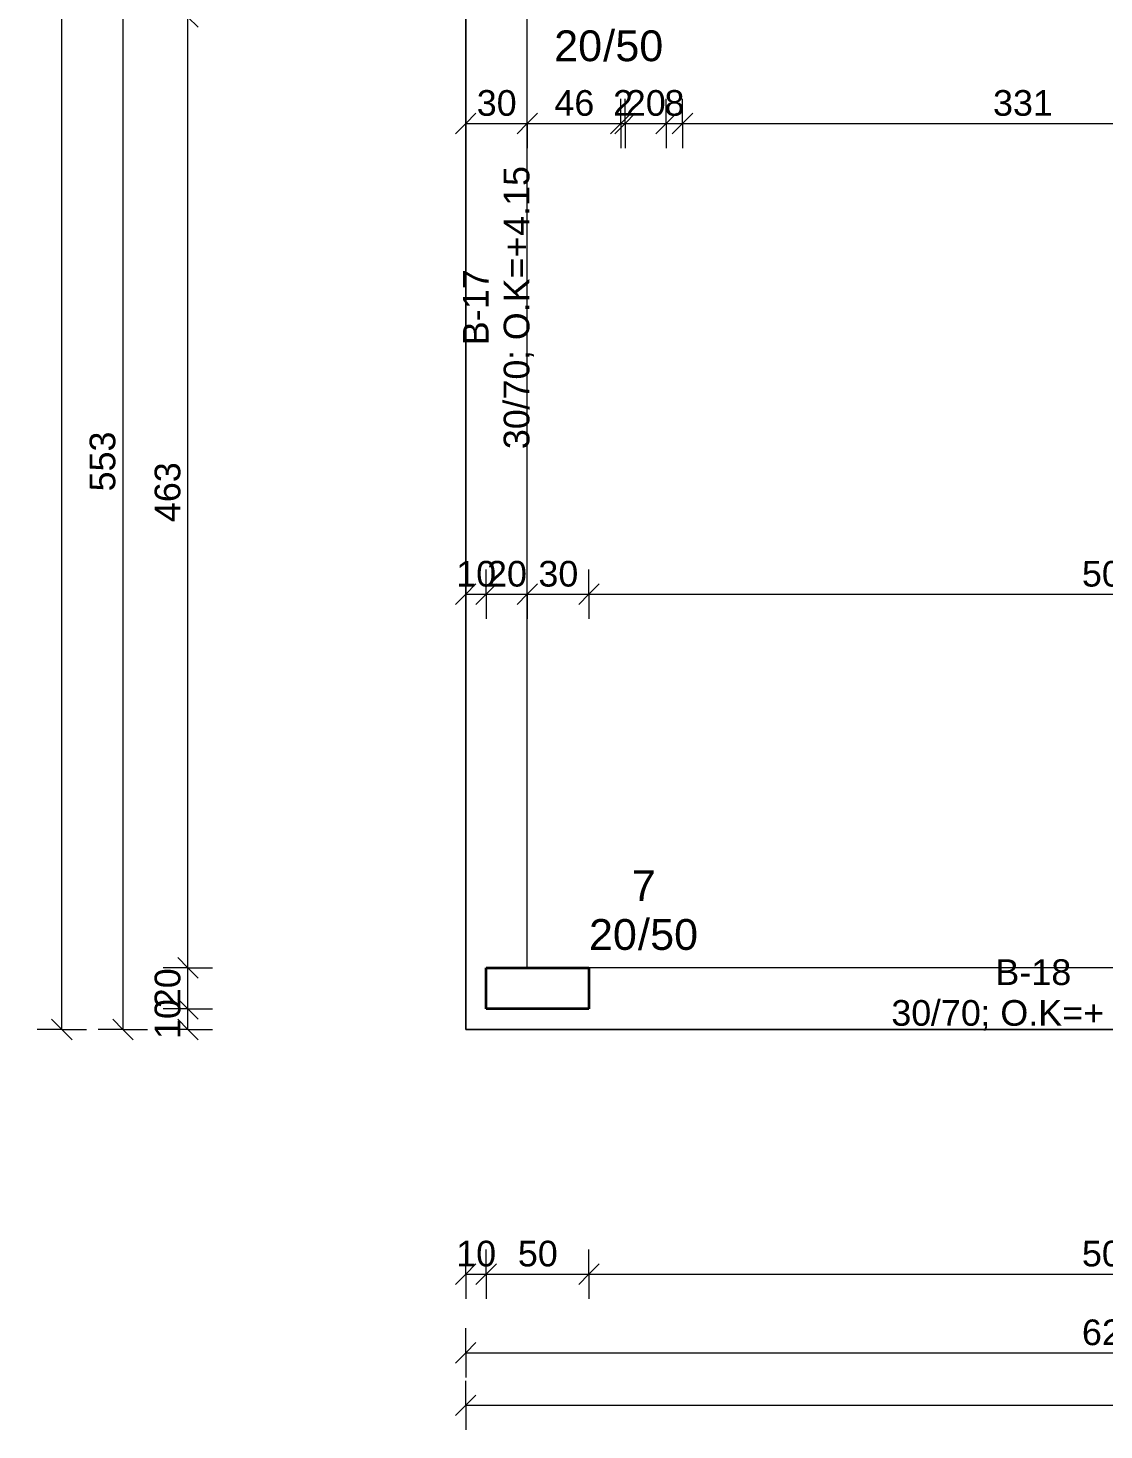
# Model space of a CAD drawing. Header units: centimetres. Extents: x 43 to 2252, y 95 to 1890.
# Drawn here: x 43 to 566, y 95 to 777 of the extents above; entities that cross this region are included whole.
import ezdxf

# ---------------------------------------------------------------- set-up
doc = ezdxf.new("R2010")
doc.units = ezdxf.units.CM
doc.linetypes.add('Beton Ole', pattern=[0.3, 0.15, -0.15])
for name, color, linetype, lineweight in [('Dimensions', 130, 'Continuous', 9), ('Dimensions-50', 130, 'Continuous', 9), ('IfcBuildingElementProxy', 7, 'Continuous', 18), ('IfcColumn', 6, 'Continuous', 18), ('IfcSlab', 7, 'Continuous', 18), ('Structural Column Tags', 130, 'Continuous', 9), ('Structural Columns', 6, 'Continuous', 50), ('Structural Framing Tags', 130, 'Continuous', 9)]:
    doc.layers.add(name, color=color, linetype=linetype, lineweight=lineweight)
doc.styles.add('Arial', font='arial.ttf', dxfattribs={"height": 12.5})
doc.styles.add('Arial_1', font='arial.ttf', dxfattribs={"height": 15})
doc.dimstyles.new('Deng_-_2mm_Arial_2', dxfattribs={"dimscale": 30.48, "dimtxt": 12.753242, "dimasz": 0.328084, "dimexe": 0.393701, "dimexo": 0.0625, "dimgap": 0, "dimtad": 1, "dimdec": 0, "dimzin": 0, "dimdsep": 46, "dimtxsty": 'Arial', "dimblk1": 'OBLIQUE', "dimblk2": 'OBLIQUE', "dimsah": 1, "dimcen": 0.09, "dimazin": 0, "dimtfac": 1, "dimtdec": 4, "dimtix": 1, "dimtmove": 0, "dimatfit": 3, "dimfxl": 0.393701, "dimfxlon": 1, "dimtvp": 1, "dimtolj": 1, "dimtzin": 0, "dimarcsym": 2})

# ---------------------------------------------------------------- blocks, each defined once
blk = doc.blocks.new('DIMBLOCK28-K-31')
at = {"layer": 'Dimensions-50', "transparency": 16777216}
for p, q in [((255.85, 170.78), (255.85, 182.78)), ((265.85, 170.78), (265.85, 182.78)), ((255.85, 170.78), (250.85, 165.78)), ((255.85, 170.78), (260.85, 175.78)), ((255.85, 170.78), (265.85, 170.78)), ((255.85, 170.78), (255.85, 158.78)), ((265.85, 170.78), (260.85, 165.78)), ((265.85, 170.78), (270.85, 175.78)), ((265.85, 170.78), (265.85, 158.78))]:
    blk.add_line(p, q, dxfattribs=at)
at = {"layer": 'Dimensions-50', "color": 0, "transparency": 16777216, "insert": (251.24, 187.01), "char_height": 12.5, "width": 23.0736, "attachment_point": 1, "line_spacing_factor": 0.941778, "style": 'Arial'}
blk.add_mtext('10', dxfattribs=at)
blk = doc.blocks.new('_Oblique')
at = {"color": 0, "linetype": 'ByBlock', "lineweight": -2}
blk.add_line((-0.5, -0.5), (0.5, 0.5), dxfattribs=at)
blk = doc.blocks.new('DIMBLOCK29-K-31')
at = {"layer": 'Dimensions-50', "transparency": 16777216}
for p, q in [((265.85, 170.78), (265.85, 182.78)), ((315.85, 170.78), (315.85, 182.78)), ((265.85, 170.78), (260.85, 165.78)), ((265.85, 170.78), (270.85, 175.78)), ((265.85, 170.78), (315.85, 170.78)), ((265.85, 170.78), (265.85, 158.78)), ((315.85, 170.78), (310.85, 165.78)), ((315.85, 170.78), (320.85, 175.78)), ((315.85, 170.78), (315.85, 158.78))]:
    blk.add_line(p, q, dxfattribs=at)
at = {"layer": 'Dimensions-50', "color": 0, "transparency": 16777216, "insert": (281.24, 187.01), "char_height": 12.5, "width": 23.0736, "attachment_point": 1, "line_spacing_factor": 0.941778, "style": 'Arial'}
blk.add_mtext('50', dxfattribs=at)
blk = doc.blocks.new('DIMBLOCK30-K-31')
at = {"layer": 'Dimensions-50', "transparency": 16777216}
for p, q in [((315.85, 170.78), (315.85, 182.78)), ((824.39, 170.78), (824.39, 182.78)), ((315.85, 170.78), (310.85, 165.78)), ((315.85, 170.78), (320.85, 175.78)), ((315.85, 170.78), (824.39, 170.78)), ((315.85, 170.78), (315.85, 158.78)), ((824.39, 170.78), (819.39, 165.78)), ((824.39, 170.78), (829.39, 175.78)), ((824.39, 170.78), (824.39, 158.78))]:
    blk.add_line(p, q, dxfattribs=at)
at = {"layer": 'Dimensions-50', "color": 0, "transparency": 16777216, "insert": (555.7, 187.01), "char_height": 12.5, "width": 34.6103, "attachment_point": 1, "line_spacing_factor": 0.941778, "style": 'Arial'}
blk.add_mtext('509', dxfattribs=at)
blk = doc.blocks.new('DIMBLOCK49-K-31')
at = {"layer": 'Dimensions-50', "transparency": 16777216}
for p, q in [((255.85, 132.44), (255.85, 144.44)), ((884.39, 132.44), (884.39, 144.44)), ((255.85, 132.44), (260.85, 137.44)), ((884.39, 132.44), (889.39, 137.44)), ((255.85, 132.44), (250.85, 127.44)), ((255.85, 132.44), (884.39, 132.44)), ((255.85, 132.44), (255.85, 120.44)), ((884.39, 132.44), (879.39, 127.44)), ((884.39, 132.44), (884.39, 120.44))]:
    blk.add_line(p, q, dxfattribs=at)
at = {"layer": 'Dimensions-50', "color": 0, "transparency": 16777216, "insert": (555.7, 148.67), "char_height": 12.5, "width": 34.6103, "attachment_point": 1, "line_spacing_factor": 0.941778, "style": 'Arial'}
blk.add_mtext('629', dxfattribs=at)
blk = doc.blocks.new('DIMBLOCK55-K-31')
at = {"layer": 'Dimensions-50', "transparency": 16777216}
for p, q in [((255.85, 106.88), (255.85, 118.88)), ((1872.6, 106.88), (1872.6, 118.88)), ((255.85, 106.88), (260.85, 111.88)), ((1872.6, 106.88), (1877.6, 111.88)), ((255.85, 106.88), (250.85, 101.88)), ((255.85, 106.88), (1872.6, 106.88)), ((255.85, 106.88), (255.85, 94.88)), ((1872.6, 106.88), (1867.6, 101.88)), ((1872.6, 106.88), (1872.6, 94.88))]:
    blk.add_line(p, q, dxfattribs=at)
at = {"layer": 'Dimensions-50', "color": 0, "transparency": 16777216, "insert": (1045, 123.11), "char_height": 12.5, "width": 46.1471, "attachment_point": 1, "line_spacing_factor": 0.941778, "style": 'Arial'}
blk.add_mtext('1617', dxfattribs=at)
blk = doc.blocks.new('DIMBLOCK56-K-31')
at = {"layer": 'Dimensions-50', "transparency": 16777216}
for p, q in [((120.74, 299.85), (115.74, 304.85)), ((120.74, 299.85), (108.74, 299.85)), ((120.74, 289.85), (115.74, 294.85)), ((120.74, 289.85), (120.74, 299.85)), ((120.74, 299.85), (125.74, 294.85)), ((120.74, 299.85), (132.74, 299.85)), ((120.74, 289.85), (108.74, 289.85)), ((120.74, 289.85), (125.74, 284.85)), ((120.74, 289.85), (132.74, 289.85))]:
    blk.add_line(p, q, dxfattribs=at)
at = {"layer": 'Dimensions-50', "color": 0, "transparency": 16777216, "insert": (104.51, 285.23), "char_height": 12.5, "width": 23.0736, "attachment_point": 1, "rotation": 90, "line_spacing_factor": 0.941778, "style": 'Arial'}
blk.add_mtext('10', dxfattribs=at)
blk = doc.blocks.new('DIMBLOCK57-K-31')
at = {"layer": 'Dimensions-50', "transparency": 16777216}
for p, q in [((120.74, 319.85), (115.74, 324.85)), ((120.74, 319.85), (108.74, 319.85)), ((120.74, 299.85), (120.74, 319.85)), ((120.74, 319.85), (125.74, 314.85)), ((120.74, 319.85), (132.74, 319.85)), ((120.74, 299.85), (115.74, 304.85)), ((120.74, 299.85), (108.74, 299.85)), ((120.74, 299.85), (125.74, 294.85)), ((120.74, 299.85), (132.74, 299.85))]:
    blk.add_line(p, q, dxfattribs=at)
at = {"layer": 'Dimensions-50', "color": 0, "transparency": 16777216, "insert": (104.51, 300.23), "char_height": 12.5, "width": 23.0736, "attachment_point": 1, "rotation": 90, "line_spacing_factor": 0.941778, "style": 'Arial'}
blk.add_mtext('20', dxfattribs=at)
blk = doc.blocks.new('DIMBLOCK58-K-31')
at = {"layer": 'Dimensions-50', "transparency": 16777216}
for p, q in [((120.74, 782.76), (115.74, 787.76)), ((120.74, 782.76), (108.74, 782.76)), ((120.74, 319.85), (120.74, 782.76)), ((120.74, 782.76), (125.74, 777.76)), ((120.74, 782.76), (132.74, 782.76)), ((120.74, 319.85), (115.74, 324.85)), ((120.74, 319.85), (108.74, 319.85)), ((120.74, 319.85), (125.74, 314.85)), ((120.74, 319.85), (132.74, 319.85))]:
    blk.add_line(p, q, dxfattribs=at)
at = {"layer": 'Dimensions-50', "color": 0, "transparency": 16777216, "insert": (104.51, 536.88), "char_height": 12.5, "width": 34.6103, "attachment_point": 1, "rotation": 90, "line_spacing_factor": 0.941778, "style": 'Arial'}
blk.add_mtext('463', dxfattribs=at)
blk = doc.blocks.new('DIMBLOCK81-K-31')
at = {"layer": 'Dimensions-50', "transparency": 16777216}
for p, q in [((89.11, 842.66), (84.11, 847.66)), ((89.11, 842.66), (77.11, 842.66)), ((89.11, 842.66), (89.11, 289.85)), ((89.11, 842.66), (94.11, 837.66)), ((89.11, 842.66), (101.11, 842.66)), ((89.11, 289.85), (84.11, 294.85)), ((89.11, 289.85), (77.11, 289.85)), ((89.11, 289.85), (94.11, 284.85)), ((89.11, 289.85), (101.11, 289.85))]:
    blk.add_line(p, q, dxfattribs=at)
at = {"layer": 'Dimensions-50', "color": 0, "transparency": 16777216, "insert": (72.88, 551.83), "char_height": 12.5, "width": 34.6103, "attachment_point": 1, "rotation": 90, "line_spacing_factor": 0.941778, "style": 'Arial'}
blk.add_mtext('553', dxfattribs=at)
blk = doc.blocks.new('DIMBLOCK82-K-31')
at = {"layer": 'Dimensions-50', "transparency": 16777216}
for p, q in [((59.33, 1754.69), (47.33, 1754.69)), ((59.33, 1754.69), (54.33, 1759.69)), ((59.33, 289.85), (59.33, 1754.69)), ((59.33, 1754.69), (64.33, 1749.69)), ((59.33, 1754.69), (71.33, 1754.69)), ((59.33, 289.85), (54.33, 294.85)), ((59.33, 289.85), (47.33, 289.85)), ((59.33, 289.85), (64.33, 284.85)), ((59.33, 289.85), (71.33, 289.85))]:
    blk.add_line(p, q, dxfattribs=at)
at = {"layer": 'Dimensions-50', "color": 0, "transparency": 16777216, "insert": (43.1, 1003.04), "char_height": 12.5, "width": 46.1471, "attachment_point": 1, "rotation": 90, "line_spacing_factor": 0.941778, "style": 'Arial'}
blk.add_mtext('1465', dxfattribs=at)
blk = doc.blocks.new('DIMBLOCK114-K-31')
at = {"layer": 'Dimensions-50', "transparency": 16777216}
for p, q in [((255.85, 730.97), (255.85, 742.97)), ((285.85, 730.97), (285.85, 742.97)), ((255.85, 730.97), (250.85, 725.97)), ((255.85, 730.97), (260.85, 735.97)), ((255.85, 730.97), (285.85, 730.97)), ((255.85, 730.97), (255.85, 718.97)), ((285.85, 730.97), (280.85, 725.97)), ((285.85, 730.97), (290.85, 735.97)), ((285.85, 730.97), (285.85, 718.97))]:
    blk.add_line(p, q, dxfattribs=at)
at = {"layer": 'Dimensions-50', "color": 0, "transparency": 16777216, "insert": (261.24, 747.2), "char_height": 12.5, "width": 23.0736, "attachment_point": 1, "line_spacing_factor": 0.941778, "style": 'Arial'}
blk.add_mtext('30', dxfattribs=at)
blk = doc.blocks.new('DIMBLOCK115-K-31')
at = {"layer": 'Dimensions-50', "transparency": 16777216}
for p, q in [((285.85, 730.97), (285.85, 742.97)), ((331.37, 730.97), (331.37, 742.97)), ((285.85, 730.97), (280.85, 725.97)), ((285.85, 730.97), (290.85, 735.97)), ((285.85, 730.97), (331.37, 730.97)), ((285.85, 730.97), (285.85, 718.97)), ((331.37, 730.97), (326.37, 725.97)), ((331.37, 730.97), (336.37, 735.97)), ((331.37, 730.97), (331.37, 718.97))]:
    blk.add_line(p, q, dxfattribs=at)
at = {"layer": 'Dimensions-50', "color": 0, "transparency": 16777216, "insert": (299, 747.2), "char_height": 12.5, "width": 23.0736, "attachment_point": 1, "line_spacing_factor": 0.941778, "style": 'Arial'}
blk.add_mtext('46', dxfattribs=at)
blk = doc.blocks.new('DIMBLOCK116-K-31')
at = {"layer": 'Dimensions-50', "transparency": 16777216}
for p, q in [((331.37, 730.97), (331.37, 742.97)), ((333.38, 730.97), (333.38, 742.97)), ((331.37, 730.97), (326.37, 725.97)), ((333.38, 730.97), (328.38, 725.97)), ((331.37, 730.97), (336.37, 735.97)), ((331.37, 730.97), (333.38, 730.97)), ((331.37, 730.97), (331.37, 718.97)), ((333.38, 730.97), (338.38, 735.97)), ((333.38, 730.97), (333.38, 718.97))]:
    blk.add_line(p, q, dxfattribs=at)
at = {"layer": 'Dimensions-50', "color": 0, "transparency": 16777216, "insert": (327.57, 747.2), "char_height": 12.5, "width": 11.5368, "attachment_point": 1, "line_spacing_factor": 0.941778, "style": 'Arial'}
blk.add_mtext('\\fArial|b0|i0|c177|p34|;2', dxfattribs=at)
blk = doc.blocks.new('DIMBLOCK117-K-31')
at = {"layer": 'Dimensions-50', "transparency": 16777216}
for p, q in [((333.38, 730.97), (333.38, 742.97)), ((353.38, 730.97), (353.38, 742.97)), ((333.38, 730.97), (328.38, 725.97)), ((333.38, 730.97), (338.38, 735.97)), ((333.38, 730.97), (353.38, 730.97)), ((333.38, 730.97), (333.38, 718.97)), ((353.38, 730.97), (348.38, 725.97)), ((353.38, 730.97), (358.38, 735.97)), ((353.38, 730.97), (353.38, 718.97))]:
    blk.add_line(p, q, dxfattribs=at)
at = {"layer": 'Dimensions-50', "color": 0, "transparency": 16777216, "insert": (333.77, 747.2), "char_height": 12.5, "width": 23.0736, "attachment_point": 1, "line_spacing_factor": 0.941778, "style": 'Arial'}
blk.add_mtext('20', dxfattribs=at)
blk = doc.blocks.new('DIMBLOCK118-K-31')
at = {"layer": 'Dimensions-50', "transparency": 16777216}
for p, q in [((353.38, 730.97), (353.38, 742.97)), ((361.37, 730.97), (361.37, 742.97)), ((353.38, 730.97), (348.38, 725.97)), ((353.38, 730.97), (358.38, 735.97)), ((353.38, 730.97), (361.37, 730.97)), ((353.38, 730.97), (353.38, 718.97)), ((361.37, 730.97), (356.37, 725.97)), ((361.37, 730.97), (366.37, 735.97)), ((361.37, 730.97), (361.37, 718.97))]:
    blk.add_line(p, q, dxfattribs=at)
at = {"layer": 'Dimensions-50', "color": 0, "transparency": 16777216, "insert": (352.57, 747.2), "char_height": 12.5, "width": 11.5368, "attachment_point": 1, "line_spacing_factor": 0.941778, "style": 'Arial'}
blk.add_mtext('\\fArial|b0|i0|c177|p34|;8', dxfattribs=at)
blk = doc.blocks.new('DIMBLOCK119-K-31')
at = {"layer": 'Dimensions-50', "transparency": 16777216}
for p, q in [((361.37, 730.97), (361.37, 742.97)), ((692.33, 730.97), (692.33, 742.97)), ((361.37, 730.97), (356.37, 725.97)), ((361.37, 730.97), (366.37, 735.97)), ((361.37, 730.97), (692.33, 730.97)), ((361.37, 730.97), (361.37, 718.97)), ((692.33, 730.97), (687.33, 725.97)), ((692.33, 730.97), (697.33, 735.97)), ((692.33, 730.97), (692.33, 718.97))]:
    blk.add_line(p, q, dxfattribs=at)
at = {"layer": 'Dimensions-50', "color": 0, "transparency": 16777216, "insert": (512.43, 747.2), "char_height": 12.5, "width": 34.6103, "attachment_point": 1, "line_spacing_factor": 0.941778, "style": 'Arial'}
blk.add_mtext('331', dxfattribs=at)
blk = doc.blocks.new('DIMBLOCK135-K-31')
at = {"layer": 'Dimensions-50', "transparency": 16777216}
for p, q in [((255.85, 501.77), (255.85, 513.77)), ((265.85, 501.77), (265.85, 513.77)), ((255.85, 501.77), (260.85, 506.77)), ((265.85, 501.77), (270.85, 506.77)), ((255.85, 501.77), (250.85, 496.77)), ((255.85, 501.77), (265.85, 501.77)), ((255.85, 501.77), (255.85, 489.77)), ((265.85, 501.77), (260.85, 496.77)), ((265.85, 501.77), (265.85, 489.77))]:
    blk.add_line(p, q, dxfattribs=at)
at = {"layer": 'Dimensions-50', "color": 0, "transparency": 16777216, "insert": (251.24, 517.99), "char_height": 12.5, "width": 23.0736, "attachment_point": 1, "line_spacing_factor": 0.941778, "style": 'Arial'}
blk.add_mtext('10', dxfattribs=at)
blk = doc.blocks.new('DIMBLOCK136-K-31')
at = {"layer": 'Dimensions-50', "transparency": 16777216}
for p, q in [((265.85, 501.77), (265.85, 513.77)), ((285.85, 501.77), (285.85, 513.77)), ((265.85, 501.77), (270.85, 506.77)), ((285.85, 501.77), (290.85, 506.77)), ((265.85, 501.77), (260.85, 496.77)), ((265.85, 501.77), (285.85, 501.77)), ((265.85, 501.77), (265.85, 489.77)), ((285.85, 501.77), (280.85, 496.77)), ((285.85, 501.77), (285.85, 489.77))]:
    blk.add_line(p, q, dxfattribs=at)
at = {"layer": 'Dimensions-50', "color": 0, "transparency": 16777216, "insert": (266.24, 517.99), "char_height": 12.5, "width": 23.0736, "attachment_point": 1, "line_spacing_factor": 0.941778, "style": 'Arial'}
blk.add_mtext('20', dxfattribs=at)
blk = doc.blocks.new('DIMBLOCK137-K-31')
at = {"layer": 'Dimensions-50', "transparency": 16777216}
for p, q in [((285.85, 501.77), (285.85, 513.77)), ((315.85, 501.77), (315.85, 513.77)), ((285.85, 501.77), (290.85, 506.77)), ((315.85, 501.77), (320.85, 506.77)), ((285.85, 501.77), (280.85, 496.77)), ((285.85, 501.77), (315.85, 501.77)), ((285.85, 501.77), (285.85, 489.77)), ((315.85, 501.77), (310.85, 496.77)), ((315.85, 501.77), (315.85, 489.77))]:
    blk.add_line(p, q, dxfattribs=at)
at = {"layer": 'Dimensions-50', "color": 0, "transparency": 16777216, "insert": (291.24, 517.99), "char_height": 12.5, "width": 23.0736, "attachment_point": 1, "line_spacing_factor": 0.941778, "style": 'Arial'}
blk.add_mtext('30', dxfattribs=at)
blk = doc.blocks.new('DIMBLOCK138-K-31')
at = {"layer": 'Dimensions-50', "transparency": 16777216}
for p, q in [((315.85, 501.77), (315.85, 513.77)), ((824.39, 501.77), (824.39, 513.77)), ((315.85, 501.77), (320.85, 506.77)), ((824.39, 501.77), (829.39, 506.77)), ((315.85, 501.77), (310.85, 496.77)), ((315.85, 501.77), (824.39, 501.77)), ((315.85, 501.77), (315.85, 489.77)), ((824.39, 501.77), (819.39, 496.77)), ((824.39, 501.77), (824.39, 489.77))]:
    blk.add_line(p, q, dxfattribs=at)
at = {"layer": 'Dimensions-50', "color": 0, "transparency": 16777216, "insert": (555.7, 517.99), "char_height": 12.5, "width": 34.6103, "attachment_point": 1, "line_spacing_factor": 0.941778, "style": 'Arial'}
blk.add_mtext('509', dxfattribs=at)

msp = doc.modelspace()

# ---------------------------------------------------------------- linework, layer by layer
at = {"layer": 'IfcBuildingElementProxy'}
for p, q in [((255.85, 842.66), (255.85, 289.85)), ((255.85, 289.85), (255.85, 842.66)), ((285.85, 319.85), (285.85, 782.76)), ((285.85, 319.85), (285.85, 782.76)), ((824.39, 319.85), (315.85, 319.85)), ((824.39, 319.85), (315.85, 319.85)), ((255.85, 289.85), (285.85, 289.85)), ((285.85, 289.85), (255.85, 289.85)), ((285.85, 289.85), (824.39, 289.85)), ((824.39, 289.85), (285.85, 289.85))]:
    msp.add_line(p, q, dxfattribs=at)
at = {"layer": 'IfcBuildingElementProxy', "color": 252}
msp.add_line((315.85, 319.85), (285.85, 319.85), dxfattribs=at)
msp.add_line((315.85, 319.85), (285.85, 319.85), dxfattribs=at)
at = {"layer": 'IfcColumn', "color": 8, "linetype": 'Beton Ole', "lineweight": 35}
for p, q in [((265.85, 319.85), (315.85, 319.85)), ((265.85, 299.85), (265.85, 319.85)), ((315.85, 319.85), (315.85, 299.85)), ((315.85, 299.85), (265.85, 299.85))]:
    msp.add_line(p, q, dxfattribs=at)
at = {"layer": 'IfcSlab'}
for q in [(255.85, 842.66), (993.87, 289.85)]:
    msp.add_line((255.85, 289.85), q, dxfattribs=at)
at = {"layer": 'Structural Columns', "color": 10, "lineweight": 35}
for p, q in [((265.85, 319.85), (315.85, 319.85)), ((265.85, 299.85), (265.85, 319.85)), ((315.85, 319.85), (315.85, 299.85)), ((315.85, 299.85), (265.85, 299.85))]:
    msp.add_line(p, q, dxfattribs=at)

# ---------------------------------------------------------------- texts
at = {"layer": 'Structural Column Tags', "color": 7, "char_height": 15, "attachment_point": 1, "style": 'Arial_1'}
for s, insert, width in [('20', (298.92, 776.27), 28.8607), ('\\fArial|b0|i0|c177|p34|;/', (322.73, 776.27), 7.2152), ('50', (328.69, 776.27), 28.8607), ('\\fArial|b0|i0|c177|p34|;7', (336.69, 367.42), 14.4304), ('20', (315.85, 343.61), 28.8607), ('\\fArial|b0|i0|c177|p34|;/', (339.66, 343.61), 7.2152), ('50', (345.61, 343.61), 28.8607)]:
    msp.add_mtext(s, dxfattribs=dict(at, insert=insert, width=width))
at = {"layer": 'Structural Framing Tags', "color": 7, "char_height": 12.5, "attachment_point": 1, "rotation": 90, "style": 'Arial'}
for s, insert, width in [('4.15', (274.35, 676.26), 40.8861), ('; O.K=+', (274.35, 615.73), 73.3544), ('17', (254.51, 640.54), 23.2489), ('B-', (254.51, 623.01), 21.2447), ('70', (274.35, 596.55), 23.2489), ('\\fArial|b0|i0|c177|p34|;/', (274.35, 591.59), 6.0127), ('30', (274.35, 572.41), 23.2489)]:
    msp.add_mtext(s, dxfattribs=dict(at, insert=insert, width=width))
at = {"layer": 'Structural Framing Tags', "color": 7, "char_height": 12.5, "attachment_point": 1, "style": 'Arial'}
for s, insert, width in [('B-', (513.57, 324.02), 21.2447), ('18', (531.1, 324.02), 23.2489), ('30', (462.97, 304.18), 23.2489), ('\\fArial|b0|i0|c177|p34|;/', (482.15, 304.18), 6.0127), ('70', (487.11, 304.18), 23.2489), ('; O.K=+', (506.3, 304.18), 73.3544)]:
    msp.add_mtext(s, dxfattribs=dict(at, insert=insert, width=width))

# ---------------------------------------------------------------- dimensions: what is measured, and where the dimension line sits
at = {"layer": 'Dimensions'}
for base, p1, p2, override, picture, middle in [((59.33, 1754.69), (71.33, 289.85), (71.33, 1754.69), {"dimpost": '<>', "dimfxl": 1464.843034}, 'DIMBLOCK82-K-31', (52.95, 1022.27)), ((89.11, 289.85), (101.11, 842.66), (101.11, 289.85), {"dimpost": '<>', "dimfxl": 552.816761}, 'DIMBLOCK81-K-31', (82.73, 566.25)), ((120.74, 782.76), (132.74, 319.85), (132.74, 782.76), {"dimpost": '<>', "dimfxl": 462.917294}, 'DIMBLOCK58-K-31', (114.36, 551.3)), ((120.74, 319.85), (132.74, 299.85), (132.74, 319.85), {"dimpost": '<>', "dimfxl": 20}, 'DIMBLOCK57-K-31', (114.36, 309.85)), ((120.74, 299.85), (132.74, 289.85), (132.74, 299.85), {"dimpost": '<>', "dimfxl": 10}, 'DIMBLOCK56-K-31', (114.36, 294.85))]:
    dim = msp.add_linear_dim(base=base, p1=p1, p2=p2, angle=90, dimstyle='Deng_-_2mm_Arial_2', override=override, dxfattribs=at)
    dim.commit()
    dim.dimension.update_dxf_attribs({"geometry": picture, "text_midpoint": middle})
for base, p1, p2, override, picture, middle in [((285.85, 730.97), (255.85, 742.97), (285.85, 742.97), {"dimpost": '<>', "dimfxl": 30}, 'DIMBLOCK114-K-31', (270.85, 737.36)), ((331.37, 730.97), (285.85, 742.97), (331.37, 742.97), {"dimpost": '<>', "dimfxl": 45.522786}, 'DIMBLOCK115-K-31', (308.61, 737.35)), ((333.38, 730.97), (331.37, 742.97), (333.38, 742.97), {"dimpost": '<>', "dimfxl": 2.00927}, 'DIMBLOCK116-K-31', (332.38, 737.25)), ((353.38, 730.97), (333.38, 742.97), (353.38, 742.97), {"dimpost": '<>', "dimfxl": 20}, 'DIMBLOCK117-K-31', (343.38, 737.35)), ((361.37, 730.97), (353.38, 742.97), (361.37, 742.97), {"dimpost": '<>', "dimfxl": 7.99073}, 'DIMBLOCK118-K-31', (357.38, 737.35)), ((692.33, 730.97), (361.37, 742.97), (692.33, 742.97), {"dimpost": '<>', "dimfxl": 330.957298}, 'DIMBLOCK119-K-31', (526.85, 737.36)), ((265.85, 501.77), (255.85, 513.77), (265.85, 489.77), {"dimpost": '<>', "dimfxl": 26}, 'DIMBLOCK135-K-31', (260.85, 508.15)), ((285.85, 501.77), (265.85, 489.77), (285.85, 513.77), {"dimpost": '<>', "dimfxl": 31.240999}, 'DIMBLOCK136-K-31', (275.85, 508.15)), ((315.85, 501.77), (285.85, 513.77), (315.85, 489.77), {"dimpost": '<>', "dimfxl": 38.418745}, 'DIMBLOCK137-K-31', (300.85, 508.15)), ((824.39, 501.77), (315.85, 489.77), (824.39, 489.77), {"dimpost": '<>', "dimfxl": 508.542674}, 'DIMBLOCK138-K-31', (570.12, 508.15)), ((265.85, 170.78), (255.85, 182.78), (265.85, 182.78), {"dimpost": '<>', "dimfxl": 10}, 'DIMBLOCK28-K-31', (260.85, 177.17)), ((315.85, 170.78), (265.85, 182.78), (315.85, 182.78), {"dimpost": '<>', "dimfxl": 50}, 'DIMBLOCK29-K-31', (290.85, 177.17)), ((824.39, 170.78), (315.85, 182.78), (824.39, 182.78), {"dimpost": '<>', "dimfxl": 508.542674}, 'DIMBLOCK30-K-31', (570.12, 177.17)), ((884.39, 132.44), (255.85, 144.44), (884.39, 144.44), {"dimpost": '<>', "dimfxl": 628.542674}, 'DIMBLOCK49-K-31', (570.12, 138.82)), ((1872.6, 106.88), (255.85, 118.88), (1872.6, 118.88), {"dimpost": '<>', "dimfxl": 1616.75222}, 'DIMBLOCK55-K-31', (1064.23, 113.27))]:
    dim = msp.add_linear_dim(base=base, p1=p1, p2=p2, dimstyle='Deng_-_2mm_Arial_2', override=override, dxfattribs=at)
    dim.commit()
    dim.dimension.update_dxf_attribs({"geometry": picture, "text_midpoint": middle})

doc.saveas('drawing.dxf')
